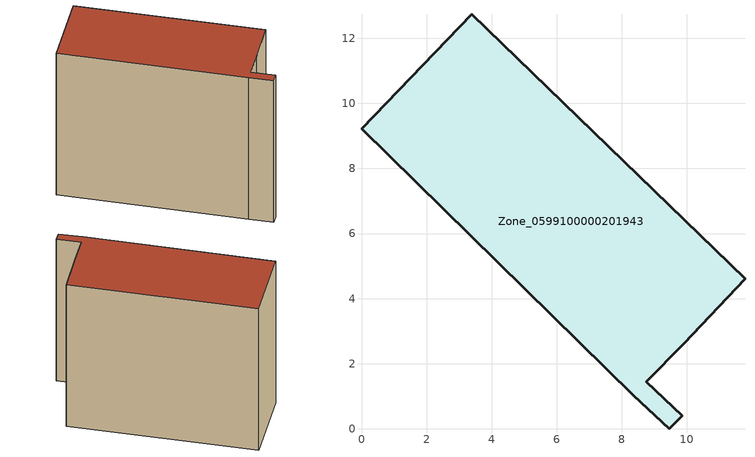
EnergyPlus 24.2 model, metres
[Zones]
Zone_0599100000201943
 floor ground (C_G): 3.39,12.74 11.79,4.61 9.9,2.61 8.76,1.45 9.86,0.4 9.47,0 8.36,1.03 0,9.23 z0
 wall outside (C_F): 8.36,1.03 9.47,0 9.86,0.4 8.76,1.45 9.9,2.61 11.79,4.61 3.39,12.74 0,9.23 8.36,1.03 z0:10.38
 roof outside (C_R): 3.39,12.74 0,9.23 8.36,1.03 9.47,0 9.86,0.4 8.76,1.45 9.9,2.61 11.79,4.61 z10.38
[BUILDING]
Pand.0599100000201943: North Axis=0; Terrain=City; Loads Convergence Tolerance Value=0.04; Temperature Convergence Tolerance Value=0.4; Solar Distribution=FullExterior; Maximum Number of Warmup Days=25; Minimum Number of Warmup Days=1
[Site:Location]
Rotterdam.The.Hague.AP_ZH_NLD Design_Conditions: Latitude=51.96; Longitude=4.45; Time Zone=1; Elevation=-4.5
[SITE:GROUNDTEMPERATURE:BUILDINGSURFACE]
18, 18, 18, 18, 18, 18, 18, 18, 18, 18, 18, 18
[MATERIAL] Thermal Absorptance=0.9; Solar Absorptance=0.7; Visible Absorptance=0.7
Name | Roughness | Thickness | Conductivity | Density | Specific Heat
G.TI.1946 | MediumSmooth | 0.15 | 1 | 540 | 1210
F.TI.1946 | Rough | 0.3 | 0.857143 | 1920 | 840
R.TI.1946 | MediumRough | 0.2 | 0.1 | 1500 | 1000
[CONSTRUCTION]
C_G: G.TI.1946
C_F: F.TI.1946
C_R: R.TI.1946
[ZONE]
Zone_0599100000201943: Type=1; Multiplier=1; Ceiling Height=Autocalculate; Volume=Autocalculate; Floor Area=autocalculate; Part of Total Floor Area=Yes
[ZONEINFILTRATION:DESIGNFLOWRATE]
Infil_Zone_0599100000201943: Zone or ZoneList or Space or SpaceList=Zone_0599100000201943; Schedule=AlwaysOn; Design Flow Rate Calculation Method=Flow/Area; Flow Rate per Floor Area=0.003; Constant Term Coefficient=1; Temperature Term Coefficient=0; Velocity Term Coefficient=0; Velocity Squared Term Coefficient=0
[HVACTEMPLATE:ZONE:IDEALLOADSAIRSYSTEM]
Zone_0599100000201943: Maximum Heating Supply Air Temperature=50; Minimum Cooling Supply Air Temperature=13; Maximum Heating Supply Air Humidity Ratio=0.0156; Minimum Cooling Supply Air Humidity Ratio=0.0077; Heating Limit=NoLimit; Cooling Limit=NoLimit; Dehumidification Control Type=ConstantSensibleHeatRatio; Cooling Sensible Heat Ratio=0.7; Dehumidification Setpoint=60; Humidification Control Type=None; Humidification Setpoint=30; Outdoor Air Method=None; Outdoor Air Flow Rate per Person=0.00944; Outdoor Air Flow Rate per Zone Floor Area=0; Outdoor Air Flow Rate per Zone=0; Demand Controlled Ventilation Type=None; Outdoor Air Economizer Type=NoEconomizer; Heat Recovery Type=None; Sensible Heat Recovery Effectiveness=0.7; Latent Heat Recovery Effectiveness=0.65
[ZONECONTROL:THERMOSTAT]
ThermostatControl_Zone_0599100000201943: Zone or ZoneList=Zone_0599100000201943; Control Type Schedule=DualSetpointControlType; Control 1=Thermostat_Zone_0599100000201943; Temperature Difference Between Cutout And Setpoint=0
[THERMOSTATSETPOINT:DUALSETPOINT]
Thermostat_Zone_0599100000201943: Heating Setpoint Temperature Schedule=HeatingSetpoint_Zone_0599100000201943; Cooling Setpoint Temperature Schedule=CoolingSetpoint_Zone_0599100000201943
[SCHEDULE:COMPACT]
HeatingSetpoint_Zone_0599100000201943: Through: 12/31, For: AllDays, Until: 24:00, 21
CoolingSetpoint_Zone_0599100000201943: Through: 12/31, For: AllDays, Until: 24:00, 24
DualSetpointControlType: Through: 12/31, For: AllDays, Until: 24:00, 4
AlwaysOn: Through: 12/31, For: AllDays, Until: 24:00, 1
